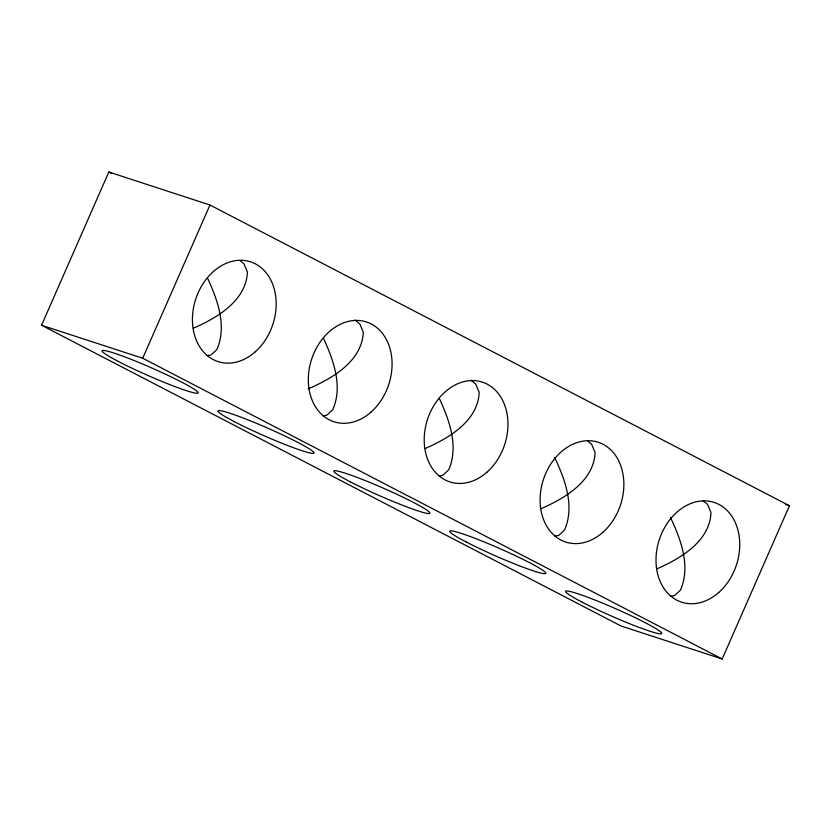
<?xml version="1.0" encoding="UTF-8"?>
<svg xmlns="http://www.w3.org/2000/svg" width="831" height="831" viewBox="0 0 831 831"><rect width="100%" height="100%" fill="white"/><g stroke="black" fill="none" stroke-linecap="round" stroke-linejoin="round"><path stroke-width="1.25" d="M41.55 325.253L108.819 172.007L209.973 205.008L789.45 505.747L722.181 658.993L621.027 625.992L41.55 325.253L142.714 358.244L722.181 658.993M142.714 358.244L209.973 205.008M193.415 328.214C216.974 317.909 246.236 300.739 247.399 272.059L243.93 263.77L240.138 260.695M308.145 388.877C332.088 378.531 362.046 361.36 363.292 332.203L359.823 323.924L355.086 320.08M425.212 448.511C448.761 438.207 478.022 421.037 479.186 392.357L475.716 384.067L470.98 380.224M541.106 508.665C564.654 498.351 593.916 481.191 595.089 452.5L591.61 444.211L587.818 441.147M656.999 568.809C680.558 558.505 709.809 541.334 710.983 512.654L707.503 504.365L702.766 500.522M207.158 355.647L210.991 355.003L216.808 349.643C227.227 326.417 217.577 299.762 207.511 278.084M323.051 415.791L326.884 415.147L332.701 409.797C343.12 386.571 333.47 359.906 323.404 338.238M438.945 475.945L442.778 475.301L448.595 469.941C459.013 446.714 449.363 420.06 439.298 398.381M554.838 536.088L558.671 535.444L564.488 530.095C575 506.463 565.09 479.373 554.63 457.455M670.731 596.232L674.564 595.598L680.392 590.239C690.893 566.617 680.984 539.516 670.524 517.609M785.752 504.542L789.45 505.747M108.819 172.007L111.125 173.212M371.041 412.072A52.467 40.584 -71.9 0 0 371.208 323.955A52.467 40.584 -71.9 0 0 308.311 379.518A52.467 40.584 -71.9 0 0 371.041 412.072M486.935 472.216A52.467 40.584 -71.9 0 0 487.101 384.109A52.467 40.584 -71.9 0 0 424.205 439.661A52.467 40.584 -71.9 0 0 486.935 472.216M255.148 351.918A52.467 40.584 -71.9 0 0 255.314 263.811A52.467 40.584 -71.9 0 0 192.418 319.364A52.467 40.584 -71.9 0 0 255.148 351.918M718.722 592.513A52.467 40.584 -71.9 0 0 718.888 504.407A52.467 40.584 -71.9 0 0 655.991 559.959A52.467 40.584 -71.9 0 0 718.722 592.513M602.828 532.37A52.467 40.584 -71.9 0 0 602.994 444.253A52.467 40.584 -71.9 0 0 540.098 499.815A52.467 40.584 -71.9 0 0 602.828 532.37M466.149 541.957A52.467 4.207 23.7 0 0 544.928 573.702A52.467 4.207 23.7 0 0 482.198 541.147A52.467 4.207 23.7 0 0 466.149 541.957M582.043 602.111A52.467 4.207 23.7 0 0 660.822 633.856A52.467 4.207 23.7 0 0 598.091 601.291A52.467 4.207 23.7 0 0 582.043 602.111M234.363 421.66A52.467 4.207 23.7 0 0 313.142 453.404A52.467 4.207 23.7 0 0 250.411 420.85A52.467 4.207 23.7 0 0 234.363 421.66M118.469 361.516A52.467 4.207 23.7 0 0 197.248 393.26A52.467 4.207 23.7 0 0 134.518 360.706A52.467 4.207 23.7 0 0 118.469 361.516M350.256 481.814A52.467 4.207 23.7 0 0 429.035 513.558A52.467 4.207 23.7 0 0 366.305 481.004A52.467 4.207 23.7 0 0 350.256 481.814"/></g></svg>
